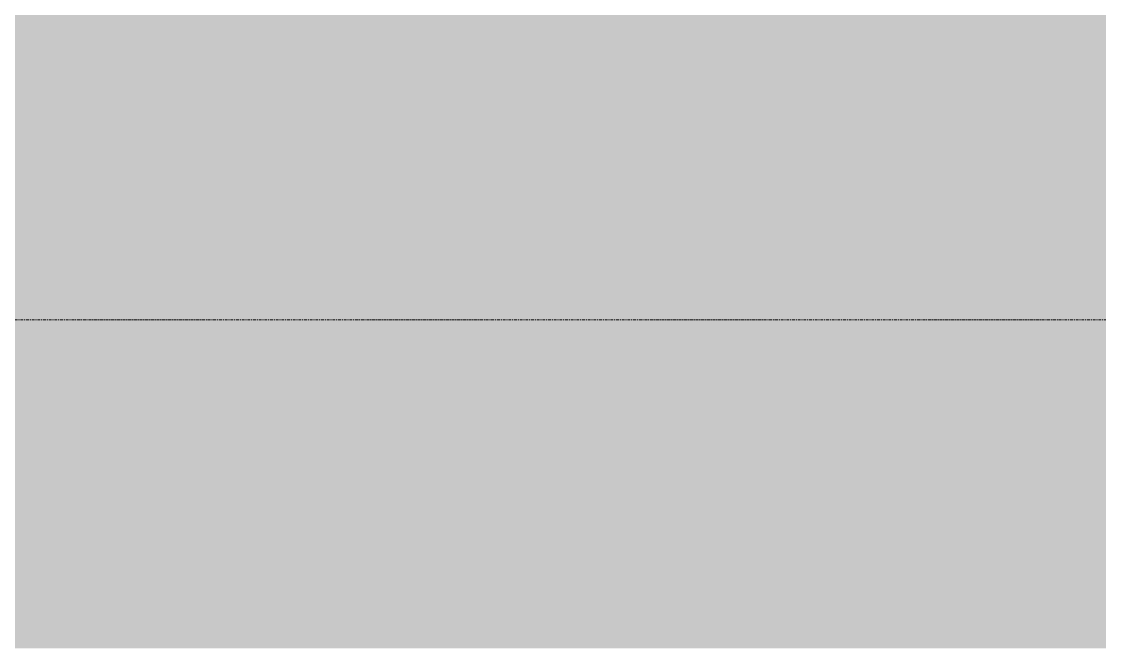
# Model space of a CAD drawing. Header units: millimetres. Extents: x 3451 to 201731, y -8641 to 35300.
# Drawn here: x 79192 to 85224, y -3840 to -330 of the extents above; entities that cross this region are included whole.
import ezdxf

# ---------------------------------------------------------------- set-up
doc = ezdxf.new("R2010")
doc.units = ezdxf.units.MM
doc.linetypes.add('Centre', pattern=[31.75, 6.35, -4.7625, 15.875, -4.7625])
doc.layers.add('A-DETL-GENF-3', color=9, linetype='Continuous', lineweight=9)
doc.layers.add('A-FLOR-LEVL-2', color=51, linetype='Centre', lineweight=9)

msp = doc.modelspace()

# ---------------------------------------------------------------- hatches: boundary and pattern name
at = {"layer": 'A-DETL-GENF-3'}
h = msp.add_hatch(dxfattribs=at)
h.set_pattern_fill('FP_30', color=256, style=0, pattern_type=2)
h.set_pattern_definition([(0, (49422.4, 14125), (725.805, 725.805), [725.805, -725.805]), (0, (49422.4, 14397.2), (725.805, 725.805), [725.805, -725.805]), (0, (49422.4, 14669.35), (725.805, 725.805), [725.805, -725.805]), (90, (49513.15, 14760.1), (-725.805, 725.805), [725.805, -725.805]), (90, (49785.3, 14760.1), (-725.805, 725.805), [725.805, -725.805]), (90, (50057.5, 14760.1), (-725.805, 725.805), [725.805, -725.805])])
h.paths.add_polyline_path([(36870.3, -3840.5), (89603.2, -3840.5), (89603.2, -250), (86418.2, -250), (86418.2, -200), (83418.2, -200), (77436.3, 50), (72436.3, 50), (72436.3, 100), (70315, 100), (70315, 300), (58586.3, 300), (58586.3, 500), (47586.3, 500), (44536.9, 600), (44536.9, -2050), (45309.9, -2050), (45309.9, -3550), (45336.9, -3551.5), (45336.9, -3600), (43216.9, -3600), (43216.9, -3550), (43253.9, -3550), (43253.9, -2350), (41686.1, -2350), (41686.1, -3550), (41758.6, -3550), (41758.6, -3600), (38034.6, -3600), (38034.6, -3550), (38086.1, -3550), (38086.1, -2350), (34885.8, -2350), (34885.8, -3550), (34935.8, -3550), (34935.8, -3600), (30836.9, -3600), (30836.9, -3550), (30885.8, -3550), (30885.8, -2350), (28636.9, -2350), (28636.9, -2750), (28436.9, -2750), (28436.9, -2350), (26136.9, -2350), (26136.9, -3550), (26186.9, -3550), (26186.9, -3600), (23596.9, -3600), (23596.9, -3550), (23636.9, -3550), (23636.9, -2750), (23236.9, -2750), (23236.9, 650), (21236.9, 650), (21236.9, 599.7), (10888.2, 199.7), (10888.2, 150), (9888.2, 150), (9888.2, 100), (7288.4, 100), (7288.4, -3840.5), (35584.1, -3840.5)])

# ---------------------------------------------------------------- linework, layer by layer
at = {"layer": 'A-FLOR-LEVL-2'}
msp.add_line((3450.8, -2000), (91537.9, -2000), dxfattribs=at)

doc.saveas('drawing.dxf')
